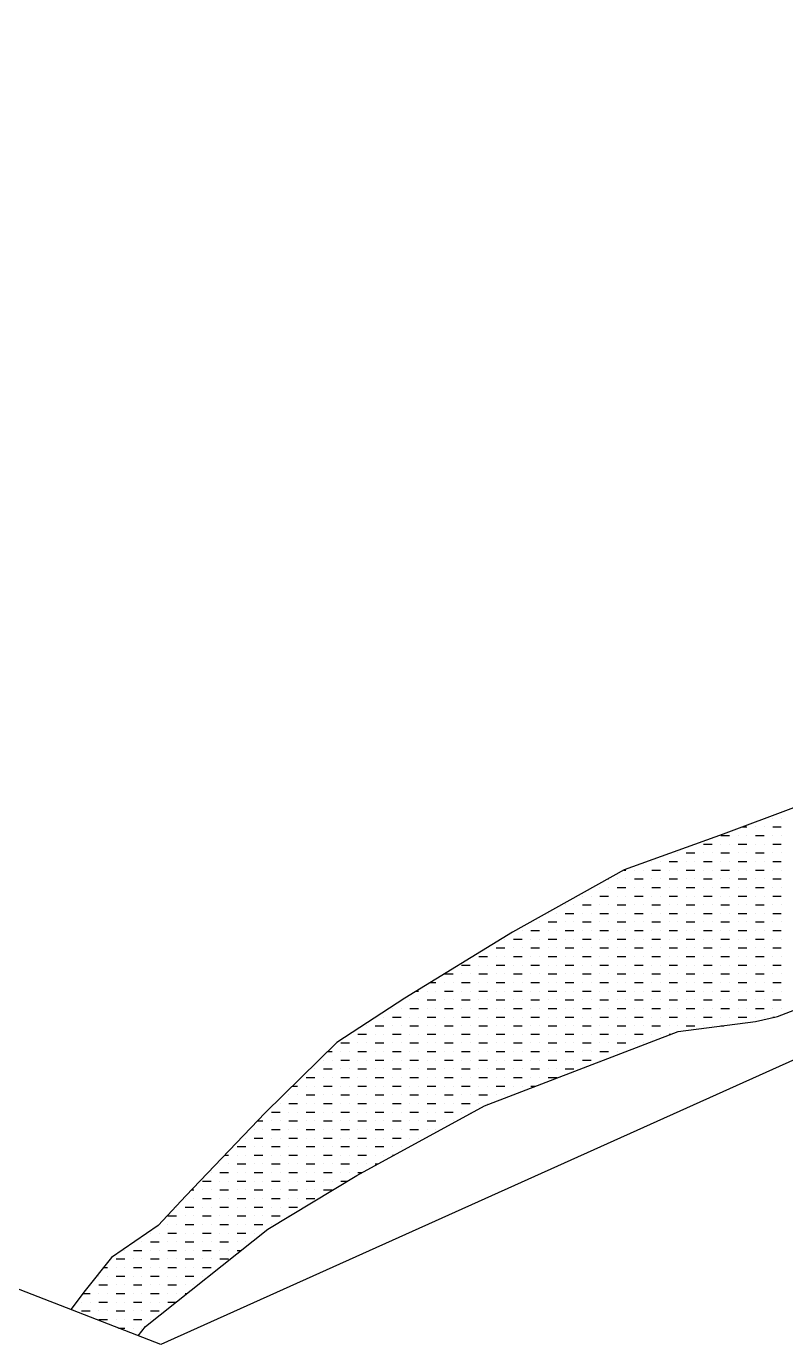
# Model space of a CAD drawing. Header units: metres. Extents: x 266558 to 272991, y 2129469 to 2134388.
# Drawn here: x 271198 to 271747, y 2129469 to 2130423 of the extents above; entities that cross this region are included whole.
import ezdxf

# ---------------------------------------------------------------- set-up
doc = ezdxf.new("R2010")
doc.units = ezdxf.units.M
doc.layers.add('MUDFLATS', color=40, linetype='Continuous')

msp = doc.modelspace()

# ---------------------------------------------------------------- linework, layer by layer
at = {"color": 3}
msp.add_lwpolyline([(272851.12, 2132198.65), (272846.51, 2132158.55), (272990.96, 2131925.61), (272728.42, 2131434), (272608.67, 2130959.26), (272815.24, 2130690.92), (272859.01, 2130515.52), (272834.9, 2130238.35), (272638.96, 2130073.7), (271294.92, 2129469.31), (270874.53, 2129632.73)], dxfattribs=at)
at = {"layer": 'MUDFLATS'}
for p, q in [((271752.62, 2129857.51), (271701.72, 2129838.61)), ((271701.72, 2129838.61), (271630.09, 2129812.65)), ((271630.09, 2129812.65), (271549.32, 2129767.66)), ((271549.32, 2129767.66), (271471.27, 2129719.94)), ((271740.94, 2129706.67), (271780.99, 2129722.01)), ((271471.27, 2129719.94), (271422.14, 2129687.75)), ((271669.11, 2129695.77), (271724.96, 2129702.92)), ((271724.96, 2129702.92), (271740.94, 2129706.67)), ((271528.96, 2129642.07), (271669.11, 2129695.77)), ((271422.14, 2129687.75), (271370.29, 2129636.94)), ((271370.29, 2129636.94), (271312.9, 2129576.88)), ((271436.64, 2129591.64), (271528.96, 2129642.07)), ((271372.36, 2129552.76), (271436.64, 2129591.64)), ((271312.9, 2129576.88), (271292.88, 2129555.38)), ((271292.88, 2129555.38), (271259.13, 2129532.3)), ((271283.72, 2129482.37), (271372.36, 2129552.76)), ((271259.13, 2129532.3), (271240.1, 2129508.51)), ((271240.1, 2129508.51), (271229.76, 2129494.64)), ((271278.45, 2129475.71), (271283.72, 2129482.37))]:
    msp.add_line(p, q, dxfattribs=at)
at = {"layer": 'MUDFLATS', "linetype": 'Continuous'}
for p, q in [((271737.5, 2129850), (271737.5, 2129850)), ((271743.75, 2129850), (271743.75, 2129850)), ((271700, 2129837.5), (271706.25, 2129837.5)), ((271712.5, 2129837.5), (271712.5, 2129837.5)), ((271715.57, 2129843.75), (271718.75, 2129843.75)), ((271718.75, 2129837.5), (271718.75, 2129837.5)), ((271725, 2129843.75), (271725, 2129843.75)), ((271725, 2129837.5), (271731.25, 2129837.5)), ((271731.25, 2129843.75), (271731.25, 2129843.75)), ((271737.5, 2129843.75), (271743.75, 2129843.75)), ((271737.5, 2129837.5), (271737.5, 2129837.5)), ((271743.75, 2129837.5), (271743.75, 2129837.5)), ((271668.75, 2129825), (271668.75, 2129825)), ((271675, 2129825), (271681.25, 2129825)), ((271687.5, 2129831.25), (271693.75, 2129831.25)), ((271687.5, 2129825), (271687.5, 2129825)), ((271693.75, 2129825), (271693.75, 2129825)), ((271700, 2129831.25), (271700, 2129831.25)), ((271700, 2129825), (271706.25, 2129825)), ((271706.25, 2129831.25), (271706.25, 2129831.25)), ((271712.5, 2129831.25), (271718.75, 2129831.25)), ((271712.5, 2129825), (271712.5, 2129825)), ((271718.75, 2129825), (271718.75, 2129825)), ((271725, 2129831.25), (271725, 2129831.25)), ((271725, 2129825), (271731.25, 2129825)), ((271731.25, 2129831.25), (271731.25, 2129831.25)), ((271737.5, 2129831.25), (271743.75, 2129831.25)), ((271737.5, 2129825), (271737.5, 2129825)), ((271743.75, 2129825), (271743.75, 2129825)), ((271650, 2129818.75), (271650, 2129818.75)), ((271656.25, 2129818.75), (271656.25, 2129818.75)), ((271662.5, 2129818.75), (271668.75, 2129818.75)), ((271675, 2129818.75), (271675, 2129818.75)), ((271681.25, 2129818.75), (271681.25, 2129818.75)), ((271687.5, 2129818.75), (271693.75, 2129818.75)), ((271700, 2129818.75), (271700, 2129818.75)), ((271706.25, 2129818.75), (271706.25, 2129818.75)), ((271712.5, 2129818.75), (271718.75, 2129818.75)), ((271725, 2129818.75), (271725, 2129818.75)), ((271731.25, 2129818.75), (271731.25, 2129818.75)), ((271737.5, 2129818.75), (271743.75, 2129818.75)), ((271618.6, 2129806.25), (271618.75, 2129806.25)), ((271625, 2129806.25), (271625, 2129806.25)), ((271629.82, 2129812.5), (271631.25, 2129812.5)), ((271631.25, 2129806.25), (271631.25, 2129806.25)), ((271637.5, 2129812.5), (271637.5, 2129812.5)), ((271637.5, 2129806.25), (271643.75, 2129806.25)), ((271643.75, 2129812.5), (271643.75, 2129812.5)), ((271650, 2129812.5), (271656.25, 2129812.5)), ((271650, 2129806.25), (271650, 2129806.25)), ((271656.25, 2129806.25), (271656.25, 2129806.25)), ((271662.5, 2129812.5), (271662.5, 2129812.5)), ((271662.5, 2129806.25), (271668.75, 2129806.25)), ((271668.75, 2129812.5), (271668.75, 2129812.5)), ((271675, 2129812.5), (271681.25, 2129812.5)), ((271675, 2129806.25), (271675, 2129806.25)), ((271681.25, 2129806.25), (271681.25, 2129806.25)), ((271687.5, 2129812.5), (271687.5, 2129812.5)), ((271687.5, 2129806.25), (271693.75, 2129806.25)), ((271693.75, 2129812.5), (271693.75, 2129812.5)), ((271700, 2129812.5), (271706.25, 2129812.5)), ((271700, 2129806.25), (271700, 2129806.25)), ((271706.25, 2129806.25), (271706.25, 2129806.25)), ((271712.5, 2129812.5), (271712.5, 2129812.5)), ((271712.5, 2129806.25), (271718.75, 2129806.25)), ((271718.75, 2129812.5), (271718.75, 2129812.5)), ((271725, 2129812.5), (271731.25, 2129812.5)), ((271725, 2129806.25), (271725, 2129806.25)), ((271731.25, 2129806.25), (271731.25, 2129806.25)), ((271737.5, 2129812.5), (271737.5, 2129812.5)), ((271737.5, 2129806.25), (271743.75, 2129806.25)), ((271743.75, 2129812.5), (271743.75, 2129812.5)), ((271612.5, 2129800), (271612.5, 2129800)), ((271618.75, 2129800), (271618.75, 2129800)), ((271625, 2129800), (271631.25, 2129800)), ((271637.5, 2129800), (271637.5, 2129800)), ((271643.75, 2129800), (271643.75, 2129800)), ((271650, 2129800), (271656.25, 2129800)), ((271662.5, 2129800), (271662.5, 2129800)), ((271668.75, 2129800), (271668.75, 2129800)), ((271675, 2129800), (271681.25, 2129800)), ((271687.5, 2129800), (271687.5, 2129800)), ((271693.75, 2129800), (271693.75, 2129800)), ((271700, 2129800), (271706.25, 2129800)), ((271712.5, 2129800), (271712.5, 2129800)), ((271718.75, 2129800), (271718.75, 2129800)), ((271725, 2129800), (271731.25, 2129800)), ((271737.5, 2129800), (271737.5, 2129800)), ((271743.75, 2129800), (271743.75, 2129800)), ((271587.5, 2129787.5), (271587.5, 2129787.5)), ((271593.75, 2129787.5), (271593.75, 2129787.5)), ((271600, 2129793.75), (271600, 2129793.75)), ((271600, 2129787.5), (271606.25, 2129787.5)), ((271606.25, 2129793.75), (271606.25, 2129793.75)), ((271612.5, 2129793.75), (271618.75, 2129793.75)), ((271612.5, 2129787.5), (271612.5, 2129787.5)), ((271618.75, 2129787.5), (271618.75, 2129787.5)), ((271625, 2129793.75), (271625, 2129793.75)), ((271625, 2129787.5), (271631.25, 2129787.5)), ((271631.25, 2129793.75), (271631.25, 2129793.75)), ((271637.5, 2129793.75), (271643.75, 2129793.75)), ((271637.5, 2129787.5), (271637.5, 2129787.5)), ((271643.75, 2129787.5), (271643.75, 2129787.5)), ((271650, 2129793.75), (271650, 2129793.75)), ((271650, 2129787.5), (271656.25, 2129787.5)), ((271656.25, 2129793.75), (271656.25, 2129793.75)), ((271662.5, 2129793.75), (271668.75, 2129793.75)), ((271662.5, 2129787.5), (271662.5, 2129787.5)), ((271668.75, 2129787.5), (271668.75, 2129787.5)), ((271675, 2129793.75), (271675, 2129793.75)), ((271675, 2129787.5), (271681.25, 2129787.5)), ((271681.25, 2129793.75), (271681.25, 2129793.75)), ((271687.5, 2129793.75), (271693.75, 2129793.75)), ((271687.5, 2129787.5), (271687.5, 2129787.5)), ((271693.75, 2129787.5), (271693.75, 2129787.5)), ((271700, 2129793.75), (271700, 2129793.75)), ((271700, 2129787.5), (271706.25, 2129787.5)), ((271706.25, 2129793.75), (271706.25, 2129793.75)), ((271712.5, 2129793.75), (271718.75, 2129793.75)), ((271712.5, 2129787.5), (271712.5, 2129787.5)), ((271718.75, 2129787.5), (271718.75, 2129787.5)), ((271725, 2129793.75), (271725, 2129793.75)), ((271725, 2129787.5), (271731.25, 2129787.5)), ((271731.25, 2129793.75), (271731.25, 2129793.75)), ((271737.5, 2129793.75), (271743.75, 2129793.75)), ((271737.5, 2129787.5), (271737.5, 2129787.5)), ((271743.75, 2129787.5), (271743.75, 2129787.5)), ((271575, 2129781.25), (271575, 2129781.25)), ((271581.25, 2129781.25), (271581.25, 2129781.25)), ((271587.5, 2129781.25), (271593.75, 2129781.25)), ((271600, 2129781.25), (271600, 2129781.25)), ((271606.25, 2129781.25), (271606.25, 2129781.25)), ((271612.5, 2129781.25), (271618.75, 2129781.25)), ((271625, 2129781.25), (271625, 2129781.25)), ((271631.25, 2129781.25), (271631.25, 2129781.25)), ((271637.5, 2129781.25), (271643.75, 2129781.25)), ((271650, 2129781.25), (271650, 2129781.25)), ((271656.25, 2129781.25), (271656.25, 2129781.25)), ((271662.5, 2129781.25), (271668.75, 2129781.25)), ((271675, 2129781.25), (271675, 2129781.25)), ((271681.25, 2129781.25), (271681.25, 2129781.25)), ((271687.5, 2129781.25), (271693.75, 2129781.25)), ((271700, 2129781.25), (271700, 2129781.25)), ((271706.25, 2129781.25), (271706.25, 2129781.25)), ((271712.5, 2129781.25), (271718.75, 2129781.25)), ((271725, 2129781.25), (271725, 2129781.25)), ((271731.25, 2129781.25), (271731.25, 2129781.25)), ((271737.5, 2129781.25), (271743.75, 2129781.25)), ((271556.25, 2129768.75), (271556.25, 2129768.75)), ((271562.5, 2129775), (271562.5, 2129775)), ((271562.5, 2129768.75), (271568.75, 2129768.75)), ((271568.75, 2129775), (271568.75, 2129775)), ((271575, 2129775), (271581.25, 2129775)), ((271575, 2129768.75), (271575, 2129768.75)), ((271581.25, 2129768.75), (271581.25, 2129768.75)), ((271587.5, 2129775), (271587.5, 2129775)), ((271587.5, 2129768.75), (271593.75, 2129768.75)), ((271593.75, 2129775), (271593.75, 2129775)), ((271600, 2129775), (271606.25, 2129775)), ((271600, 2129768.75), (271600, 2129768.75)), ((271606.25, 2129768.75), (271606.25, 2129768.75)), ((271612.5, 2129775), (271612.5, 2129775)), ((271612.5, 2129768.75), (271618.75, 2129768.75)), ((271618.75, 2129775), (271618.75, 2129775)), ((271625, 2129775), (271631.25, 2129775)), ((271625, 2129768.75), (271625, 2129768.75)), ((271631.25, 2129768.75), (271631.25, 2129768.75)), ((271637.5, 2129775), (271637.5, 2129775)), ((271637.5, 2129768.75), (271643.75, 2129768.75)), ((271643.75, 2129775), (271643.75, 2129775)), ((271650, 2129775), (271656.25, 2129775)), ((271650, 2129768.75), (271650, 2129768.75)), ((271656.25, 2129768.75), (271656.25, 2129768.75)), ((271662.5, 2129775), (271662.5, 2129775)), ((271662.5, 2129768.75), (271668.75, 2129768.75)), ((271668.75, 2129775), (271668.75, 2129775)), ((271675, 2129775), (271681.25, 2129775)), ((271675, 2129768.75), (271675, 2129768.75)), ((271681.25, 2129768.75), (271681.25, 2129768.75)), ((271687.5, 2129775), (271687.5, 2129775)), ((271687.5, 2129768.75), (271693.75, 2129768.75)), ((271693.75, 2129775), (271693.75, 2129775)), ((271700, 2129775), (271706.25, 2129775)), ((271700, 2129768.75), (271700, 2129768.75)), ((271706.25, 2129768.75), (271706.25, 2129768.75)), ((271712.5, 2129775), (271712.5, 2129775)), ((271712.5, 2129768.75), (271718.75, 2129768.75)), ((271718.75, 2129775), (271718.75, 2129775)), ((271725, 2129775), (271731.25, 2129775)), ((271725, 2129768.75), (271725, 2129768.75)), ((271731.25, 2129768.75), (271731.25, 2129768.75)), ((271737.5, 2129775), (271737.5, 2129775)), ((271737.5, 2129768.75), (271743.75, 2129768.75)), ((271743.75, 2129775), (271743.75, 2129775)), ((271543.75, 2129762.5), (271543.75, 2129762.5)), ((271550, 2129762.5), (271556.25, 2129762.5)), ((271562.5, 2129762.5), (271562.5, 2129762.5)), ((271568.75, 2129762.5), (271568.75, 2129762.5)), ((271575, 2129762.5), (271581.25, 2129762.5)), ((271587.5, 2129762.5), (271587.5, 2129762.5)), ((271593.75, 2129762.5), (271593.75, 2129762.5)), ((271600, 2129762.5), (271606.25, 2129762.5)), ((271612.5, 2129762.5), (271612.5, 2129762.5)), ((271618.75, 2129762.5), (271618.75, 2129762.5)), ((271625, 2129762.5), (271631.25, 2129762.5)), ((271637.5, 2129762.5), (271637.5, 2129762.5)), ((271643.75, 2129762.5), (271643.75, 2129762.5)), ((271650, 2129762.5), (271656.25, 2129762.5)), ((271662.5, 2129762.5), (271662.5, 2129762.5)), ((271668.75, 2129762.5), (271668.75, 2129762.5)), ((271675, 2129762.5), (271681.25, 2129762.5)), ((271687.5, 2129762.5), (271687.5, 2129762.5)), ((271693.75, 2129762.5), (271693.75, 2129762.5)), ((271700, 2129762.5), (271706.25, 2129762.5)), ((271712.5, 2129762.5), (271712.5, 2129762.5)), ((271718.75, 2129762.5), (271718.75, 2129762.5)), ((271725, 2129762.5), (271731.25, 2129762.5)), ((271737.5, 2129762.5), (271737.5, 2129762.5)), ((271743.75, 2129762.5), (271743.75, 2129762.5)), ((271525, 2129750), (271531.25, 2129750)), ((271531.25, 2129756.25), (271531.25, 2129756.25)), ((271537.5, 2129756.25), (271543.75, 2129756.25)), ((271537.5, 2129750), (271537.5, 2129750)), ((271543.75, 2129750), (271543.75, 2129750)), ((271550, 2129756.25), (271550, 2129756.25)), ((271550, 2129750), (271556.25, 2129750)), ((271556.25, 2129756.25), (271556.25, 2129756.25)), ((271562.5, 2129756.25), (271568.75, 2129756.25)), ((271562.5, 2129750), (271562.5, 2129750)), ((271568.75, 2129750), (271568.75, 2129750)), ((271575, 2129756.25), (271575, 2129756.25)), ((271575, 2129750), (271581.25, 2129750)), ((271581.25, 2129756.25), (271581.25, 2129756.25)), ((271587.5, 2129756.25), (271593.75, 2129756.25)), ((271587.5, 2129750), (271587.5, 2129750)), ((271593.75, 2129750), (271593.75, 2129750)), ((271600, 2129756.25), (271600, 2129756.25)), ((271600, 2129750), (271606.25, 2129750)), ((271606.25, 2129756.25), (271606.25, 2129756.25)), ((271612.5, 2129756.25), (271618.75, 2129756.25)), ((271612.5, 2129750), (271612.5, 2129750)), ((271618.75, 2129750), (271618.75, 2129750)), ((271625, 2129756.25), (271625, 2129756.25)), ((271625, 2129750), (271631.25, 2129750)), ((271631.25, 2129756.25), (271631.25, 2129756.25)), ((271637.5, 2129756.25), (271643.75, 2129756.25)), ((271637.5, 2129750), (271637.5, 2129750)), ((271643.75, 2129750), (271643.75, 2129750)), ((271650, 2129756.25), (271650, 2129756.25)), ((271650, 2129750), (271656.25, 2129750)), ((271656.25, 2129756.25), (271656.25, 2129756.25)), ((271662.5, 2129756.25), (271668.75, 2129756.25)), ((271662.5, 2129750), (271662.5, 2129750)), ((271668.75, 2129750), (271668.75, 2129750)), ((271675, 2129756.25), (271675, 2129756.25)), ((271675, 2129750), (271681.25, 2129750)), ((271681.25, 2129756.25), (271681.25, 2129756.25)), ((271687.5, 2129756.25), (271693.75, 2129756.25)), ((271687.5, 2129750), (271687.5, 2129750)), ((271693.75, 2129750), (271693.75, 2129750)), ((271700, 2129756.25), (271700, 2129756.25)), ((271700, 2129750), (271706.25, 2129750)), ((271706.25, 2129756.25), (271706.25, 2129756.25)), ((271712.5, 2129756.25), (271718.75, 2129756.25)), ((271712.5, 2129750), (271712.5, 2129750)), ((271718.75, 2129750), (271718.75, 2129750)), ((271725, 2129756.25), (271725, 2129756.25)), ((271725, 2129750), (271731.25, 2129750)), ((271731.25, 2129756.25), (271731.25, 2129756.25)), ((271737.5, 2129756.25), (271743.75, 2129756.25)), ((271737.5, 2129750), (271737.5, 2129750)), ((271743.75, 2129750), (271743.75, 2129750)), ((271512.5, 2129743.75), (271518.75, 2129743.75)), ((271525, 2129743.75), (271525, 2129743.75)), ((271531.25, 2129743.75), (271531.25, 2129743.75)), ((271537.5, 2129743.75), (271543.75, 2129743.75)), ((271550, 2129743.75), (271550, 2129743.75)), ((271556.25, 2129743.75), (271556.25, 2129743.75)), ((271562.5, 2129743.75), (271568.75, 2129743.75)), ((271575, 2129743.75), (271575, 2129743.75)), ((271581.25, 2129743.75), (271581.25, 2129743.75)), ((271587.5, 2129743.75), (271593.75, 2129743.75)), ((271600, 2129743.75), (271600, 2129743.75)), ((271606.25, 2129743.75), (271606.25, 2129743.75)), ((271612.5, 2129743.75), (271618.75, 2129743.75)), ((271625, 2129743.75), (271625, 2129743.75)), ((271631.25, 2129743.75), (271631.25, 2129743.75)), ((271637.5, 2129743.75), (271643.75, 2129743.75)), ((271650, 2129743.75), (271650, 2129743.75)), ((271656.25, 2129743.75), (271656.25, 2129743.75)), ((271662.5, 2129743.75), (271668.75, 2129743.75)), ((271675, 2129743.75), (271675, 2129743.75)), ((271681.25, 2129743.75), (271681.25, 2129743.75)), ((271687.5, 2129743.75), (271693.75, 2129743.75)), ((271700, 2129743.75), (271700, 2129743.75)), ((271706.25, 2129743.75), (271706.25, 2129743.75)), ((271712.5, 2129743.75), (271718.75, 2129743.75)), ((271725, 2129743.75), (271725, 2129743.75)), ((271731.25, 2129743.75), (271731.25, 2129743.75)), ((271737.5, 2129743.75), (271743.75, 2129743.75)), ((271489.77, 2129731.25), (271493.75, 2129731.25)), ((271500, 2129737.5), (271506.25, 2129737.5)), ((271500, 2129731.25), (271500, 2129731.25)), ((271506.25, 2129731.25), (271506.25, 2129731.25)), ((271512.5, 2129737.5), (271512.5, 2129737.5)), ((271512.5, 2129731.25), (271518.75, 2129731.25)), ((271518.75, 2129737.5), (271518.75, 2129737.5)), ((271525, 2129737.5), (271531.25, 2129737.5)), ((271525, 2129731.25), (271525, 2129731.25)), ((271531.25, 2129731.25), (271531.25, 2129731.25)), ((271537.5, 2129737.5), (271537.5, 2129737.5)), ((271537.5, 2129731.25), (271543.75, 2129731.25)), ((271543.75, 2129737.5), (271543.75, 2129737.5)), ((271550, 2129737.5), (271556.25, 2129737.5)), ((271550, 2129731.25), (271550, 2129731.25)), ((271556.25, 2129731.25), (271556.25, 2129731.25)), ((271562.5, 2129737.5), (271562.5, 2129737.5)), ((271562.5, 2129731.25), (271568.75, 2129731.25)), ((271568.75, 2129737.5), (271568.75, 2129737.5)), ((271575, 2129737.5), (271581.25, 2129737.5)), ((271575, 2129731.25), (271575, 2129731.25)), ((271581.25, 2129731.25), (271581.25, 2129731.25)), ((271587.5, 2129737.5), (271587.5, 2129737.5)), ((271587.5, 2129731.25), (271593.75, 2129731.25)), ((271593.75, 2129737.5), (271593.75, 2129737.5)), ((271600, 2129737.5), (271606.25, 2129737.5)), ((271600, 2129731.25), (271600, 2129731.25)), ((271606.25, 2129731.25), (271606.25, 2129731.25)), ((271612.5, 2129737.5), (271612.5, 2129737.5)), ((271612.5, 2129731.25), (271618.75, 2129731.25)), ((271618.75, 2129737.5), (271618.75, 2129737.5)), ((271625, 2129737.5), (271631.25, 2129737.5)), ((271625, 2129731.25), (271625, 2129731.25)), ((271631.25, 2129731.25), (271631.25, 2129731.25)), ((271637.5, 2129737.5), (271637.5, 2129737.5)), ((271637.5, 2129731.25), (271643.75, 2129731.25)), ((271643.75, 2129737.5), (271643.75, 2129737.5)), ((271650, 2129737.5), (271656.25, 2129737.5)), ((271650, 2129731.25), (271650, 2129731.25)), ((271656.25, 2129731.25), (271656.25, 2129731.25)), ((271662.5, 2129737.5), (271662.5, 2129737.5)), ((271662.5, 2129731.25), (271668.75, 2129731.25)), ((271668.75, 2129737.5), (271668.75, 2129737.5)), ((271675, 2129737.5), (271681.25, 2129737.5)), ((271675, 2129731.25), (271675, 2129731.25)), ((271681.25, 2129731.25), (271681.25, 2129731.25)), ((271687.5, 2129737.5), (271687.5, 2129737.5)), ((271687.5, 2129731.25), (271693.75, 2129731.25)), ((271693.75, 2129737.5), (271693.75, 2129737.5)), ((271700, 2129737.5), (271706.25, 2129737.5)), ((271700, 2129731.25), (271700, 2129731.25)), ((271706.25, 2129731.25), (271706.25, 2129731.25)), ((271712.5, 2129737.5), (271712.5, 2129737.5)), ((271712.5, 2129731.25), (271718.75, 2129731.25)), ((271718.75, 2129737.5), (271718.75, 2129737.5)), ((271725, 2129737.5), (271731.25, 2129737.5)), ((271725, 2129731.25), (271725, 2129731.25)), ((271731.25, 2129731.25), (271731.25, 2129731.25)), ((271737.5, 2129737.5), (271737.5, 2129737.5)), ((271737.5, 2129731.25), (271743.75, 2129731.25)), ((271743.75, 2129737.5), (271743.75, 2129737.5)), ((271479.55, 2129725), (271481.25, 2129725)), ((271487.5, 2129725), (271487.5, 2129725)), ((271493.75, 2129725), (271493.75, 2129725)), ((271500, 2129725), (271506.25, 2129725)), ((271512.5, 2129725), (271512.5, 2129725)), ((271518.75, 2129725), (271518.75, 2129725)), ((271525, 2129725), (271531.25, 2129725)), ((271537.5, 2129725), (271537.5, 2129725)), ((271543.75, 2129725), (271543.75, 2129725)), ((271550, 2129725), (271556.25, 2129725)), ((271562.5, 2129725), (271562.5, 2129725)), ((271568.75, 2129725), (271568.75, 2129725)), ((271575, 2129725), (271581.25, 2129725)), ((271587.5, 2129725), (271587.5, 2129725)), ((271593.75, 2129725), (271593.75, 2129725)), ((271600, 2129725), (271606.25, 2129725)), ((271612.5, 2129725), (271612.5, 2129725)), ((271618.75, 2129725), (271618.75, 2129725)), ((271625, 2129725), (271631.25, 2129725)), ((271637.5, 2129725), (271637.5, 2129725)), ((271643.75, 2129725), (271643.75, 2129725)), ((271650, 2129725), (271656.25, 2129725)), ((271662.5, 2129725), (271662.5, 2129725)), ((271668.75, 2129725), (271668.75, 2129725)), ((271675, 2129725), (271681.25, 2129725)), ((271687.5, 2129725), (271687.5, 2129725)), ((271693.75, 2129725), (271693.75, 2129725)), ((271700, 2129725), (271706.25, 2129725)), ((271712.5, 2129725), (271712.5, 2129725)), ((271718.75, 2129725), (271718.75, 2129725)), ((271725, 2129725), (271731.25, 2129725)), ((271737.5, 2129725), (271737.5, 2129725)), ((271743.75, 2129725), (271743.75, 2129725)), ((271462.5, 2129712.5), (271462.5, 2129712.5)), ((271468.75, 2129712.5), (271468.75, 2129712.5)), ((271475, 2129718.75), (271475, 2129718.75)), ((271475, 2129712.5), (271481.25, 2129712.5)), ((271481.25, 2129718.75), (271481.25, 2129718.75)), ((271487.5, 2129718.75), (271493.75, 2129718.75)), ((271487.5, 2129712.5), (271487.5, 2129712.5)), ((271493.75, 2129712.5), (271493.75, 2129712.5)), ((271500, 2129718.75), (271500, 2129718.75)), ((271500, 2129712.5), (271506.25, 2129712.5)), ((271506.25, 2129718.75), (271506.25, 2129718.75)), ((271512.5, 2129718.75), (271518.75, 2129718.75)), ((271512.5, 2129712.5), (271512.5, 2129712.5)), ((271518.75, 2129712.5), (271518.75, 2129712.5)), ((271525, 2129718.75), (271525, 2129718.75)), ((271525, 2129712.5), (271531.25, 2129712.5)), ((271531.25, 2129718.75), (271531.25, 2129718.75)), ((271537.5, 2129718.75), (271543.75, 2129718.75)), ((271537.5, 2129712.5), (271537.5, 2129712.5)), ((271543.75, 2129712.5), (271543.75, 2129712.5)), ((271550, 2129718.75), (271550, 2129718.75)), ((271550, 2129712.5), (271556.25, 2129712.5)), ((271556.25, 2129718.75), (271556.25, 2129718.75)), ((271562.5, 2129718.75), (271568.75, 2129718.75)), ((271562.5, 2129712.5), (271562.5, 2129712.5)), ((271568.75, 2129712.5), (271568.75, 2129712.5)), ((271575, 2129718.75), (271575, 2129718.75)), ((271575, 2129712.5), (271581.25, 2129712.5)), ((271581.25, 2129718.75), (271581.25, 2129718.75)), ((271587.5, 2129718.75), (271593.75, 2129718.75)), ((271587.5, 2129712.5), (271587.5, 2129712.5)), ((271593.75, 2129712.5), (271593.75, 2129712.5)), ((271600, 2129718.75), (271600, 2129718.75)), ((271600, 2129712.5), (271606.25, 2129712.5)), ((271606.25, 2129718.75), (271606.25, 2129718.75)), ((271612.5, 2129718.75), (271618.75, 2129718.75)), ((271612.5, 2129712.5), (271612.5, 2129712.5)), ((271618.75, 2129712.5), (271618.75, 2129712.5)), ((271625, 2129718.75), (271625, 2129718.75)), ((271625, 2129712.5), (271631.25, 2129712.5)), ((271631.25, 2129718.75), (271631.25, 2129718.75)), ((271637.5, 2129718.75), (271643.75, 2129718.75)), ((271637.5, 2129712.5), (271637.5, 2129712.5)), ((271643.75, 2129712.5), (271643.75, 2129712.5)), ((271650, 2129718.75), (271650, 2129718.75)), ((271650, 2129712.5), (271656.25, 2129712.5)), ((271656.25, 2129718.75), (271656.25, 2129718.75)), ((271662.5, 2129718.75), (271668.75, 2129718.75)), ((271662.5, 2129712.5), (271662.5, 2129712.5)), ((271668.75, 2129712.5), (271668.75, 2129712.5)), ((271675, 2129718.75), (271675, 2129718.75)), ((271675, 2129712.5), (271681.25, 2129712.5)), ((271681.25, 2129718.75), (271681.25, 2129718.75)), ((271687.5, 2129718.75), (271693.75, 2129718.75)), ((271687.5, 2129712.5), (271687.5, 2129712.5)), ((271693.75, 2129712.5), (271693.75, 2129712.5)), ((271700, 2129718.75), (271700, 2129718.75)), ((271700, 2129712.5), (271706.25, 2129712.5)), ((271706.25, 2129718.75), (271706.25, 2129718.75)), ((271712.5, 2129718.75), (271718.75, 2129718.75)), ((271712.5, 2129712.5), (271712.5, 2129712.5)), ((271718.75, 2129712.5), (271718.75, 2129712.5)), ((271725, 2129718.75), (271725, 2129718.75)), ((271725, 2129712.5), (271731.25, 2129712.5)), ((271731.25, 2129718.75), (271731.25, 2129718.75)), ((271737.5, 2129718.75), (271743.75, 2129718.75)), ((271737.5, 2129712.5), (271737.5, 2129712.5)), ((271743.75, 2129712.5), (271743.75, 2129712.5)), ((271456.25, 2129706.25), (271456.25, 2129706.25)), ((271462.5, 2129706.25), (271468.75, 2129706.25)), ((271475, 2129706.25), (271475, 2129706.25)), ((271481.25, 2129706.25), (271481.25, 2129706.25)), ((271487.5, 2129706.25), (271493.75, 2129706.25)), ((271500, 2129706.25), (271500, 2129706.25)), ((271506.25, 2129706.25), (271506.25, 2129706.25)), ((271512.5, 2129706.25), (271518.75, 2129706.25)), ((271525, 2129706.25), (271525, 2129706.25)), ((271531.25, 2129706.25), (271531.25, 2129706.25)), ((271537.5, 2129706.25), (271543.75, 2129706.25)), ((271550, 2129706.25), (271550, 2129706.25)), ((271556.25, 2129706.25), (271556.25, 2129706.25)), ((271562.5, 2129706.25), (271568.75, 2129706.25)), ((271575, 2129706.25), (271575, 2129706.25)), ((271581.25, 2129706.25), (271581.25, 2129706.25)), ((271587.5, 2129706.25), (271593.75, 2129706.25)), ((271600, 2129706.25), (271600, 2129706.25)), ((271606.25, 2129706.25), (271606.25, 2129706.25)), ((271612.5, 2129706.25), (271618.75, 2129706.25)), ((271625, 2129706.25), (271625, 2129706.25)), ((271631.25, 2129706.25), (271631.25, 2129706.25)), ((271637.5, 2129706.25), (271643.75, 2129706.25)), ((271650, 2129706.25), (271650, 2129706.25)), ((271656.25, 2129706.25), (271656.25, 2129706.25)), ((271662.5, 2129706.25), (271668.75, 2129706.25)), ((271675, 2129706.25), (271675, 2129706.25)), ((271681.25, 2129706.25), (271681.25, 2129706.25)), ((271687.5, 2129706.25), (271693.75, 2129706.25)), ((271700, 2129706.25), (271700, 2129706.25)), ((271706.25, 2129706.25), (271706.25, 2129706.25)), ((271712.5, 2129706.25), (271718.75, 2129706.25)), ((271725, 2129706.25), (271725, 2129706.25)), ((271731.25, 2129706.25), (271731.25, 2129706.25)), ((271737.5, 2129706.25), (271739.15, 2129706.25)), ((271437.5, 2129693.75), (271443.75, 2129693.75)), ((271443.75, 2129700), (271443.75, 2129700)), ((271450, 2129700), (271456.25, 2129700)), ((271450, 2129693.75), (271450, 2129693.75)), ((271456.25, 2129693.75), (271456.25, 2129693.75)), ((271462.5, 2129700), (271462.5, 2129700)), ((271462.5, 2129693.75), (271468.75, 2129693.75)), ((271468.75, 2129700), (271468.75, 2129700)), ((271475, 2129700), (271481.25, 2129700)), ((271475, 2129693.75), (271475, 2129693.75)), ((271481.25, 2129693.75), (271481.25, 2129693.75)), ((271487.5, 2129700), (271487.5, 2129700)), ((271487.5, 2129693.75), (271493.75, 2129693.75)), ((271493.75, 2129700), (271493.75, 2129700)), ((271500, 2129700), (271506.25, 2129700)), ((271500, 2129693.75), (271500, 2129693.75)), ((271506.25, 2129693.75), (271506.25, 2129693.75)), ((271512.5, 2129700), (271512.5, 2129700)), ((271512.5, 2129693.75), (271518.75, 2129693.75)), ((271518.75, 2129700), (271518.75, 2129700)), ((271525, 2129700), (271531.25, 2129700)), ((271525, 2129693.75), (271525, 2129693.75)), ((271531.25, 2129693.75), (271531.25, 2129693.75)), ((271537.5, 2129700), (271537.5, 2129700)), ((271537.5, 2129693.75), (271543.75, 2129693.75)), ((271543.75, 2129700), (271543.75, 2129700)), ((271550, 2129700), (271556.25, 2129700)), ((271550, 2129693.75), (271550, 2129693.75)), ((271556.25, 2129693.75), (271556.25, 2129693.75)), ((271562.5, 2129700), (271562.5, 2129700)), ((271562.5, 2129693.75), (271568.75, 2129693.75)), ((271568.75, 2129700), (271568.75, 2129700)), ((271575, 2129700), (271581.25, 2129700)), ((271575, 2129693.75), (271575, 2129693.75)), ((271581.25, 2129693.75), (271581.25, 2129693.75)), ((271587.5, 2129700), (271587.5, 2129700)), ((271587.5, 2129693.75), (271593.75, 2129693.75)), ((271593.75, 2129700), (271593.75, 2129700)), ((271600, 2129700), (271606.25, 2129700)), ((271600, 2129693.75), (271600, 2129693.75)), ((271606.25, 2129693.75), (271606.25, 2129693.75)), ((271612.5, 2129700), (271612.5, 2129700)), ((271612.5, 2129693.75), (271618.75, 2129693.75)), ((271618.75, 2129700), (271618.75, 2129700)), ((271625, 2129700), (271631.25, 2129700)), ((271625, 2129693.75), (271625, 2129693.75)), ((271631.25, 2129693.75), (271631.25, 2129693.75)), ((271637.5, 2129700), (271637.5, 2129700)), ((271637.5, 2129693.75), (271643.75, 2129693.75)), ((271643.75, 2129700), (271643.75, 2129700)), ((271650, 2129700), (271656.25, 2129700)), ((271650, 2129693.75), (271650, 2129693.75)), ((271656.25, 2129693.75), (271656.25, 2129693.75)), ((271662.5, 2129700), (271662.5, 2129700)), ((271662.5, 2129693.75), (271663.83, 2129693.75)), ((271668.75, 2129700), (271668.75, 2129700)), ((271675, 2129700), (271681.25, 2129700)), ((271687.5, 2129700), (271687.5, 2129700)), ((271693.75, 2129700), (271693.75, 2129700)), ((271700, 2129700), (271702.14, 2129700)), ((271425, 2129687.5), (271431.25, 2129687.5)), ((271437.5, 2129687.5), (271437.5, 2129687.5)), ((271443.75, 2129687.5), (271443.75, 2129687.5)), ((271450, 2129687.5), (271456.25, 2129687.5)), ((271462.5, 2129687.5), (271462.5, 2129687.5)), ((271468.75, 2129687.5), (271468.75, 2129687.5)), ((271475, 2129687.5), (271481.25, 2129687.5)), ((271487.5, 2129687.5), (271487.5, 2129687.5)), ((271493.75, 2129687.5), (271493.75, 2129687.5)), ((271500, 2129687.5), (271506.25, 2129687.5)), ((271512.5, 2129687.5), (271512.5, 2129687.5)), ((271518.75, 2129687.5), (271518.75, 2129687.5)), ((271525, 2129687.5), (271531.25, 2129687.5)), ((271537.5, 2129687.5), (271537.5, 2129687.5)), ((271543.75, 2129687.5), (271543.75, 2129687.5)), ((271550, 2129687.5), (271556.25, 2129687.5)), ((271562.5, 2129687.5), (271562.5, 2129687.5)), ((271568.75, 2129687.5), (271568.75, 2129687.5)), ((271575, 2129687.5), (271581.25, 2129687.5)), ((271587.5, 2129687.5), (271587.5, 2129687.5)), ((271593.75, 2129687.5), (271593.75, 2129687.5)), ((271600, 2129687.5), (271606.25, 2129687.5)), ((271612.5, 2129687.5), (271612.5, 2129687.5)), ((271618.75, 2129687.5), (271618.75, 2129687.5)), ((271625, 2129687.5), (271631.25, 2129687.5)), ((271637.5, 2129687.5), (271637.5, 2129687.5)), ((271643.75, 2129687.5), (271643.75, 2129687.5)), ((271412.5, 2129675), (271412.5, 2129675)), ((271415.51, 2129681.25), (271418.75, 2129681.25)), ((271418.75, 2129675), (271418.75, 2129675)), ((271425, 2129681.25), (271425, 2129681.25)), ((271425, 2129675), (271431.25, 2129675)), ((271431.25, 2129681.25), (271431.25, 2129681.25)), ((271437.5, 2129681.25), (271443.75, 2129681.25)), ((271437.5, 2129675), (271437.5, 2129675)), ((271443.75, 2129675), (271443.75, 2129675)), ((271450, 2129681.25), (271450, 2129681.25)), ((271450, 2129675), (271456.25, 2129675)), ((271456.25, 2129681.25), (271456.25, 2129681.25)), ((271462.5, 2129681.25), (271468.75, 2129681.25)), ((271462.5, 2129675), (271462.5, 2129675)), ((271468.75, 2129675), (271468.75, 2129675)), ((271475, 2129681.25), (271475, 2129681.25)), ((271475, 2129675), (271481.25, 2129675)), ((271481.25, 2129681.25), (271481.25, 2129681.25)), ((271487.5, 2129681.25), (271493.75, 2129681.25)), ((271487.5, 2129675), (271487.5, 2129675)), ((271493.75, 2129675), (271493.75, 2129675)), ((271500, 2129681.25), (271500, 2129681.25)), ((271500, 2129675), (271506.25, 2129675)), ((271506.25, 2129681.25), (271506.25, 2129681.25)), ((271512.5, 2129681.25), (271518.75, 2129681.25)), ((271512.5, 2129675), (271512.5, 2129675)), ((271518.75, 2129675), (271518.75, 2129675)), ((271525, 2129681.25), (271525, 2129681.25)), ((271525, 2129675), (271531.25, 2129675)), ((271531.25, 2129681.25), (271531.25, 2129681.25)), ((271537.5, 2129681.25), (271543.75, 2129681.25)), ((271537.5, 2129675), (271537.5, 2129675)), ((271543.75, 2129675), (271543.75, 2129675)), ((271550, 2129681.25), (271550, 2129681.25)), ((271550, 2129675), (271556.25, 2129675)), ((271556.25, 2129681.25), (271556.25, 2129681.25)), ((271562.5, 2129681.25), (271568.75, 2129681.25)), ((271562.5, 2129675), (271562.5, 2129675)), ((271568.75, 2129675), (271568.75, 2129675)), ((271575, 2129681.25), (271575, 2129681.25)), ((271575, 2129675), (271581.25, 2129675)), ((271581.25, 2129681.25), (271581.25, 2129681.25)), ((271587.5, 2129681.25), (271593.75, 2129681.25)), ((271587.5, 2129675), (271587.5, 2129675)), ((271593.75, 2129675), (271593.75, 2129675)), ((271600, 2129681.25), (271600, 2129681.25)), ((271600, 2129675), (271606.25, 2129675)), ((271606.25, 2129681.25), (271606.25, 2129681.25)), ((271612.5, 2129681.25), (271618.75, 2129681.25)), ((271612.5, 2129675), (271612.5, 2129675)), ((271625, 2129681.25), (271625, 2129681.25)), ((271406.25, 2129668.75), (271406.25, 2129668.75)), ((271412.5, 2129668.75), (271418.75, 2129668.75)), ((271425, 2129668.75), (271425, 2129668.75)), ((271431.25, 2129668.75), (271431.25, 2129668.75)), ((271437.5, 2129668.75), (271443.75, 2129668.75)), ((271450, 2129668.75), (271450, 2129668.75)), ((271456.25, 2129668.75), (271456.25, 2129668.75)), ((271462.5, 2129668.75), (271468.75, 2129668.75)), ((271475, 2129668.75), (271475, 2129668.75)), ((271481.25, 2129668.75), (271481.25, 2129668.75)), ((271487.5, 2129668.75), (271493.75, 2129668.75)), ((271500, 2129668.75), (271500, 2129668.75)), ((271506.25, 2129668.75), (271506.25, 2129668.75)), ((271512.5, 2129668.75), (271518.75, 2129668.75)), ((271525, 2129668.75), (271525, 2129668.75)), ((271531.25, 2129668.75), (271531.25, 2129668.75)), ((271537.5, 2129668.75), (271543.75, 2129668.75)), ((271550, 2129668.75), (271550, 2129668.75)), ((271556.25, 2129668.75), (271556.25, 2129668.75)), ((271562.5, 2129668.75), (271568.75, 2129668.75)), ((271575, 2129668.75), (271575, 2129668.75)), ((271581.25, 2129668.75), (271581.25, 2129668.75)), ((271587.5, 2129668.75), (271593.75, 2129668.75)), ((271390, 2129656.25), (271393.75, 2129656.25)), ((271400, 2129662.5), (271406.25, 2129662.5)), ((271400, 2129656.25), (271400, 2129656.25)), ((271406.25, 2129656.25), (271406.25, 2129656.25)), ((271412.5, 2129662.5), (271412.5, 2129662.5)), ((271412.5, 2129656.25), (271418.75, 2129656.25)), ((271418.75, 2129662.5), (271418.75, 2129662.5)), ((271425, 2129662.5), (271431.25, 2129662.5)), ((271425, 2129656.25), (271425, 2129656.25)), ((271431.25, 2129656.25), (271431.25, 2129656.25)), ((271437.5, 2129662.5), (271437.5, 2129662.5)), ((271437.5, 2129656.25), (271443.75, 2129656.25)), ((271443.75, 2129662.5), (271443.75, 2129662.5)), ((271450, 2129662.5), (271456.25, 2129662.5)), ((271450, 2129656.25), (271450, 2129656.25)), ((271456.25, 2129656.25), (271456.25, 2129656.25)), ((271462.5, 2129662.5), (271462.5, 2129662.5)), ((271462.5, 2129656.25), (271468.75, 2129656.25)), ((271468.75, 2129662.5), (271468.75, 2129662.5)), ((271475, 2129662.5), (271481.25, 2129662.5)), ((271475, 2129656.25), (271475, 2129656.25)), ((271481.25, 2129656.25), (271481.25, 2129656.25)), ((271487.5, 2129662.5), (271487.5, 2129662.5)), ((271487.5, 2129656.25), (271493.75, 2129656.25)), ((271493.75, 2129662.5), (271493.75, 2129662.5)), ((271500, 2129662.5), (271506.25, 2129662.5)), ((271500, 2129656.25), (271500, 2129656.25)), ((271506.25, 2129656.25), (271506.25, 2129656.25)), ((271512.5, 2129662.5), (271512.5, 2129662.5)), ((271512.5, 2129656.25), (271518.75, 2129656.25)), ((271518.75, 2129662.5), (271518.75, 2129662.5)), ((271525, 2129662.5), (271531.25, 2129662.5)), ((271525, 2129656.25), (271525, 2129656.25)), ((271531.25, 2129656.25), (271531.25, 2129656.25)), ((271537.5, 2129662.5), (271537.5, 2129662.5)), ((271537.5, 2129656.25), (271543.75, 2129656.25)), ((271543.75, 2129662.5), (271543.75, 2129662.5)), ((271550, 2129662.5), (271556.25, 2129662.5)), ((271550, 2129656.25), (271550, 2129656.25)), ((271556.25, 2129656.25), (271556.25, 2129656.25)), ((271562.5, 2129662.5), (271562.5, 2129662.5)), ((271562.5, 2129656.25), (271565.97, 2129656.25)), ((271568.75, 2129662.5), (271568.75, 2129662.5)), ((271575, 2129662.5), (271581.25, 2129662.5)), ((271387.5, 2129650), (271387.5, 2129650)), ((271393.75, 2129650), (271393.75, 2129650)), ((271400, 2129650), (271406.25, 2129650)), ((271412.5, 2129650), (271412.5, 2129650)), ((271418.75, 2129650), (271418.75, 2129650)), ((271425, 2129650), (271431.25, 2129650)), ((271437.5, 2129650), (271437.5, 2129650)), ((271443.75, 2129650), (271443.75, 2129650)), ((271450, 2129650), (271456.25, 2129650)), ((271462.5, 2129650), (271462.5, 2129650)), ((271468.75, 2129650), (271468.75, 2129650)), ((271475, 2129650), (271481.25, 2129650)), ((271487.5, 2129650), (271487.5, 2129650)), ((271493.75, 2129650), (271493.75, 2129650)), ((271500, 2129650), (271506.25, 2129650)), ((271512.5, 2129650), (271512.5, 2129650)), ((271518.75, 2129650), (271518.75, 2129650)), ((271525, 2129650), (271531.25, 2129650)), ((271537.5, 2129650), (271537.5, 2129650)), ((271543.75, 2129650), (271543.75, 2129650)), ((271375, 2129637.5), (271381.25, 2129637.5)), ((271381.25, 2129643.75), (271381.25, 2129643.75)), ((271387.5, 2129643.75), (271393.75, 2129643.75)), ((271387.5, 2129637.5), (271387.5, 2129637.5)), ((271393.75, 2129637.5), (271393.75, 2129637.5)), ((271400, 2129643.75), (271400, 2129643.75)), ((271400, 2129637.5), (271406.25, 2129637.5)), ((271406.25, 2129643.75), (271406.25, 2129643.75)), ((271412.5, 2129643.75), (271418.75, 2129643.75)), ((271412.5, 2129637.5), (271412.5, 2129637.5)), ((271418.75, 2129637.5), (271418.75, 2129637.5)), ((271425, 2129643.75), (271425, 2129643.75)), ((271425, 2129637.5), (271431.25, 2129637.5)), ((271431.25, 2129643.75), (271431.25, 2129643.75)), ((271437.5, 2129643.75), (271443.75, 2129643.75)), ((271437.5, 2129637.5), (271437.5, 2129637.5)), ((271443.75, 2129637.5), (271443.75, 2129637.5)), ((271450, 2129643.75), (271450, 2129643.75)), ((271450, 2129637.5), (271456.25, 2129637.5)), ((271456.25, 2129643.75), (271456.25, 2129643.75)), ((271462.5, 2129643.75), (271468.75, 2129643.75)), ((271462.5, 2129637.5), (271462.5, 2129637.5)), ((271468.75, 2129637.5), (271468.75, 2129637.5)), ((271475, 2129643.75), (271475, 2129643.75)), ((271475, 2129637.5), (271481.25, 2129637.5)), ((271481.25, 2129643.75), (271481.25, 2129643.75)), ((271487.5, 2129643.75), (271493.75, 2129643.75)), ((271487.5, 2129637.5), (271487.5, 2129637.5)), ((271493.75, 2129637.5), (271493.75, 2129637.5)), ((271500, 2129643.75), (271500, 2129643.75)), ((271500, 2129637.5), (271506.25, 2129637.5)), ((271506.25, 2129643.75), (271506.25, 2129643.75)), ((271512.5, 2129643.75), (271518.75, 2129643.75)), ((271512.5, 2129637.5), (271512.5, 2129637.5)), ((271518.75, 2129637.5), (271518.75, 2129637.5)), ((271525, 2129643.75), (271525, 2129643.75)), ((271531.25, 2129643.75), (271531.25, 2129643.75)), ((271362.5, 2129625), (271362.5, 2129625)), ((271364.85, 2129631.25), (271368.75, 2129631.25)), ((271368.75, 2129625), (271368.75, 2129625)), ((271375, 2129631.25), (271375, 2129631.25)), ((271375, 2129625), (271381.25, 2129625)), ((271381.25, 2129631.25), (271381.25, 2129631.25)), ((271387.5, 2129631.25), (271393.75, 2129631.25)), ((271387.5, 2129625), (271387.5, 2129625)), ((271393.75, 2129625), (271393.75, 2129625)), ((271400, 2129631.25), (271400, 2129631.25)), ((271400, 2129625), (271406.25, 2129625)), ((271406.25, 2129631.25), (271406.25, 2129631.25)), ((271412.5, 2129631.25), (271418.75, 2129631.25)), ((271412.5, 2129625), (271412.5, 2129625)), ((271418.75, 2129625), (271418.75, 2129625)), ((271425, 2129631.25), (271425, 2129631.25)), ((271425, 2129625), (271431.25, 2129625)), ((271431.25, 2129631.25), (271431.25, 2129631.25)), ((271437.5, 2129631.25), (271443.75, 2129631.25)), ((271437.5, 2129625), (271437.5, 2129625)), ((271443.75, 2129625), (271443.75, 2129625)), ((271450, 2129631.25), (271450, 2129631.25)), ((271450, 2129625), (271456.25, 2129625)), ((271456.25, 2129631.25), (271456.25, 2129631.25)), ((271462.5, 2129631.25), (271468.75, 2129631.25)), ((271462.5, 2129625), (271462.5, 2129625)), ((271468.75, 2129625), (271468.75, 2129625)), ((271475, 2129631.25), (271475, 2129631.25)), ((271475, 2129625), (271481.25, 2129625)), ((271481.25, 2129631.25), (271481.25, 2129631.25)), ((271487.5, 2129631.25), (271493.75, 2129631.25)), ((271487.5, 2129625), (271487.5, 2129625)), ((271493.75, 2129625), (271493.75, 2129625)), ((271500, 2129631.25), (271500, 2129631.25)), ((271506.25, 2129631.25), (271506.25, 2129631.25)), ((271356.25, 2129618.75), (271356.25, 2129618.75)), ((271362.5, 2129618.75), (271368.75, 2129618.75)), ((271375, 2129618.75), (271375, 2129618.75)), ((271381.25, 2129618.75), (271381.25, 2129618.75)), ((271387.5, 2129618.75), (271393.75, 2129618.75)), ((271400, 2129618.75), (271400, 2129618.75)), ((271406.25, 2129618.75), (271406.25, 2129618.75)), ((271412.5, 2129618.75), (271418.75, 2129618.75)), ((271425, 2129618.75), (271425, 2129618.75)), ((271431.25, 2129618.75), (271431.25, 2129618.75)), ((271437.5, 2129618.75), (271443.75, 2129618.75)), ((271450, 2129618.75), (271450, 2129618.75)), ((271456.25, 2129618.75), (271456.25, 2129618.75)), ((271462.5, 2129618.75), (271468.75, 2129618.75)), ((271475, 2129618.75), (271475, 2129618.75)), ((271481.25, 2129618.75), (271481.25, 2129618.75)), ((271340.96, 2129606.25), (271343.75, 2129606.25)), ((271350, 2129612.5), (271356.25, 2129612.5)), ((271350, 2129606.25), (271350, 2129606.25)), ((271356.25, 2129606.25), (271356.25, 2129606.25)), ((271362.5, 2129612.5), (271362.5, 2129612.5)), ((271362.5, 2129606.25), (271368.75, 2129606.25)), ((271368.75, 2129612.5), (271368.75, 2129612.5)), ((271375, 2129612.5), (271381.25, 2129612.5)), ((271375, 2129606.25), (271375, 2129606.25)), ((271381.25, 2129606.25), (271381.25, 2129606.25)), ((271387.5, 2129612.5), (271387.5, 2129612.5)), ((271387.5, 2129606.25), (271393.75, 2129606.25)), ((271393.75, 2129612.5), (271393.75, 2129612.5)), ((271400, 2129612.5), (271406.25, 2129612.5)), ((271400, 2129606.25), (271400, 2129606.25)), ((271406.25, 2129606.25), (271406.25, 2129606.25)), ((271412.5, 2129612.5), (271412.5, 2129612.5)), ((271412.5, 2129606.25), (271418.75, 2129606.25)), ((271418.75, 2129612.5), (271418.75, 2129612.5)), ((271425, 2129612.5), (271431.25, 2129612.5)), ((271425, 2129606.25), (271425, 2129606.25)), ((271431.25, 2129606.25), (271431.25, 2129606.25)), ((271437.5, 2129612.5), (271437.5, 2129612.5)), ((271437.5, 2129606.25), (271443.75, 2129606.25)), ((271443.75, 2129612.5), (271443.75, 2129612.5)), ((271450, 2129612.5), (271456.25, 2129612.5)), ((271450, 2129606.25), (271450, 2129606.25)), ((271456.25, 2129606.25), (271456.25, 2129606.25)), ((271462.5, 2129612.5), (271462.5, 2129612.5)), ((271462.5, 2129606.25), (271463.38, 2129606.25)), ((271468.75, 2129612.5), (271468.75, 2129612.5)), ((271337.5, 2129600), (271337.5, 2129600)), ((271343.75, 2129600), (271343.75, 2129600)), ((271350, 2129600), (271356.25, 2129600)), ((271362.5, 2129600), (271362.5, 2129600)), ((271368.75, 2129600), (271368.75, 2129600)), ((271375, 2129600), (271381.25, 2129600)), ((271387.5, 2129600), (271387.5, 2129600)), ((271393.75, 2129600), (271393.75, 2129600)), ((271400, 2129600), (271406.25, 2129600)), ((271412.5, 2129600), (271412.5, 2129600)), ((271418.75, 2129600), (271418.75, 2129600)), ((271425, 2129600), (271431.25, 2129600)), ((271437.5, 2129600), (271437.5, 2129600)), ((271443.75, 2129600), (271443.75, 2129600)), ((271450, 2129600), (271451.94, 2129600)), ((271325, 2129587.5), (271331.25, 2129587.5)), ((271331.25, 2129593.75), (271331.25, 2129593.75)), ((271337.5, 2129593.75), (271343.75, 2129593.75)), ((271337.5, 2129587.5), (271337.5, 2129587.5)), ((271343.75, 2129587.5), (271343.75, 2129587.5)), ((271350, 2129593.75), (271350, 2129593.75)), ((271350, 2129587.5), (271356.25, 2129587.5)), ((271356.25, 2129593.75), (271356.25, 2129593.75)), ((271362.5, 2129593.75), (271368.75, 2129593.75)), ((271362.5, 2129587.5), (271362.5, 2129587.5)), ((271368.75, 2129587.5), (271368.75, 2129587.5)), ((271375, 2129593.75), (271375, 2129593.75)), ((271375, 2129587.5), (271381.25, 2129587.5)), ((271381.25, 2129593.75), (271381.25, 2129593.75)), ((271387.5, 2129593.75), (271393.75, 2129593.75)), ((271387.5, 2129587.5), (271387.5, 2129587.5)), ((271393.75, 2129587.5), (271393.75, 2129587.5)), ((271400, 2129593.75), (271400, 2129593.75)), ((271400, 2129587.5), (271406.25, 2129587.5)), ((271406.25, 2129593.75), (271406.25, 2129593.75)), ((271412.5, 2129593.75), (271418.75, 2129593.75)), ((271412.5, 2129587.5), (271412.5, 2129587.5)), ((271418.75, 2129587.5), (271418.75, 2129587.5)), ((271425, 2129593.75), (271425, 2129593.75)), ((271425, 2129587.5), (271429.79, 2129587.5)), ((271431.25, 2129593.75), (271431.25, 2129593.75)), ((271437.5, 2129593.75), (271440.5, 2129593.75)), ((271317.07, 2129581.25), (271318.75, 2129581.25)), ((271325, 2129581.25), (271325, 2129581.25)), ((271331.25, 2129581.25), (271331.25, 2129581.25)), ((271337.5, 2129581.25), (271343.75, 2129581.25)), ((271350, 2129581.25), (271350, 2129581.25)), ((271356.25, 2129581.25), (271356.25, 2129581.25)), ((271362.5, 2129581.25), (271368.75, 2129581.25)), ((271375, 2129581.25), (271375, 2129581.25)), ((271381.25, 2129581.25), (271381.25, 2129581.25)), ((271387.5, 2129581.25), (271393.75, 2129581.25)), ((271400, 2129581.25), (271400, 2129581.25)), ((271406.25, 2129581.25), (271406.25, 2129581.25)), ((271412.5, 2129581.25), (271418.75, 2129581.25)), ((271306.25, 2129568.75), (271306.25, 2129568.75)), ((271312.5, 2129575), (271312.5, 2129575)), ((271312.5, 2129568.75), (271318.75, 2129568.75)), ((271318.75, 2129575), (271318.75, 2129575)), ((271325, 2129575), (271331.25, 2129575)), ((271325, 2129568.75), (271325, 2129568.75)), ((271331.25, 2129568.75), (271331.25, 2129568.75)), ((271337.5, 2129575), (271337.5, 2129575)), ((271337.5, 2129568.75), (271343.75, 2129568.75)), ((271343.75, 2129575), (271343.75, 2129575)), ((271350, 2129575), (271356.25, 2129575)), ((271350, 2129568.75), (271350, 2129568.75)), ((271356.25, 2129568.75), (271356.25, 2129568.75)), ((271362.5, 2129575), (271362.5, 2129575)), ((271362.5, 2129568.75), (271368.75, 2129568.75)), ((271368.75, 2129575), (271368.75, 2129575)), ((271375, 2129575), (271381.25, 2129575)), ((271375, 2129568.75), (271375, 2129568.75)), ((271381.25, 2129568.75), (271381.25, 2129568.75)), ((271387.5, 2129575), (271387.5, 2129575)), ((271387.5, 2129568.75), (271393.75, 2129568.75)), ((271393.75, 2129575), (271393.75, 2129575)), ((271400, 2129575), (271406.25, 2129575)), ((271300, 2129562.5), (271306.25, 2129562.5)), ((271312.5, 2129562.5), (271312.5, 2129562.5)), ((271318.75, 2129562.5), (271318.75, 2129562.5)), ((271325, 2129562.5), (271331.25, 2129562.5)), ((271337.5, 2129562.5), (271337.5, 2129562.5)), ((271343.75, 2129562.5), (271343.75, 2129562.5)), ((271350, 2129562.5), (271356.25, 2129562.5)), ((271362.5, 2129562.5), (271362.5, 2129562.5)), ((271368.75, 2129562.5), (271368.75, 2129562.5)), ((271375, 2129562.5), (271381.25, 2129562.5)), ((271387.5, 2129562.5), (271387.5, 2129562.5)), ((271287.5, 2129550), (271287.5, 2129550)), ((271293.7, 2129556.25), (271293.75, 2129556.25)), ((271293.75, 2129550), (271293.75, 2129550)), ((271300, 2129556.25), (271300, 2129556.25)), ((271300, 2129550), (271306.25, 2129550)), ((271306.25, 2129556.25), (271306.25, 2129556.25)), ((271312.5, 2129556.25), (271318.75, 2129556.25)), ((271312.5, 2129550), (271312.5, 2129550)), ((271318.75, 2129550), (271318.75, 2129550)), ((271325, 2129556.25), (271325, 2129556.25)), ((271325, 2129550), (271331.25, 2129550)), ((271331.25, 2129556.25), (271331.25, 2129556.25)), ((271337.5, 2129556.25), (271343.75, 2129556.25)), ((271337.5, 2129550), (271337.5, 2129550)), ((271343.75, 2129550), (271343.75, 2129550)), ((271350, 2129556.25), (271350, 2129556.25)), ((271350, 2129550), (271356.25, 2129550)), ((271356.25, 2129556.25), (271356.25, 2129556.25)), ((271362.5, 2129556.25), (271368.75, 2129556.25)), ((271362.5, 2129550), (271362.5, 2129550)), ((271368.75, 2129550), (271368.75, 2129550)), ((271375, 2129556.25), (271375, 2129556.25)), ((271281.25, 2129543.75), (271281.25, 2129543.75)), ((271287.5, 2129543.75), (271293.75, 2129543.75)), ((271300, 2129543.75), (271300, 2129543.75)), ((271306.25, 2129543.75), (271306.25, 2129543.75)), ((271312.5, 2129543.75), (271318.75, 2129543.75)), ((271325, 2129543.75), (271325, 2129543.75)), ((271331.25, 2129543.75), (271331.25, 2129543.75)), ((271337.5, 2129543.75), (271343.75, 2129543.75)), ((271350, 2129543.75), (271350, 2129543.75)), ((271356.25, 2129543.75), (271356.25, 2129543.75)), ((271262.5, 2129531.25), (271268.75, 2129531.25)), ((271268.75, 2129537.5), (271268.75, 2129537.5)), ((271275, 2129537.5), (271281.25, 2129537.5)), ((271275, 2129531.25), (271275, 2129531.25)), ((271281.25, 2129531.25), (271281.25, 2129531.25)), ((271287.5, 2129537.5), (271287.5, 2129537.5)), ((271287.5, 2129531.25), (271293.75, 2129531.25)), ((271293.75, 2129537.5), (271293.75, 2129537.5)), ((271300, 2129537.5), (271306.25, 2129537.5)), ((271300, 2129531.25), (271300, 2129531.25)), ((271306.25, 2129531.25), (271306.25, 2129531.25)), ((271312.5, 2129537.5), (271312.5, 2129537.5)), ((271312.5, 2129531.25), (271318.75, 2129531.25)), ((271318.75, 2129537.5), (271318.75, 2129537.5)), ((271325, 2129537.5), (271331.25, 2129537.5)), ((271325, 2129531.25), (271325, 2129531.25)), ((271331.25, 2129531.25), (271331.25, 2129531.25)), ((271337.5, 2129537.5), (271337.5, 2129537.5)), ((271337.5, 2129531.25), (271343.75, 2129531.25)), ((271343.75, 2129537.5), (271343.75, 2129537.5)), ((271350, 2129537.5), (271353.15, 2129537.5)), ((271253.29, 2129525), (271256.25, 2129525)), ((271262.5, 2129525), (271262.5, 2129525)), ((271268.75, 2129525), (271268.75, 2129525)), ((271275, 2129525), (271281.25, 2129525)), ((271287.5, 2129525), (271287.5, 2129525)), ((271293.75, 2129525), (271293.75, 2129525)), ((271300, 2129525), (271306.25, 2129525)), ((271312.5, 2129525), (271312.5, 2129525)), ((271318.75, 2129525), (271318.75, 2129525)), ((271325, 2129525), (271331.25, 2129525)), ((271243.75, 2129512.5), (271243.75, 2129512.5)), ((271250, 2129518.75), (271250, 2129518.75)), ((271250, 2129512.5), (271256.25, 2129512.5)), ((271256.25, 2129518.75), (271256.25, 2129518.75)), ((271262.5, 2129518.75), (271268.75, 2129518.75)), ((271262.5, 2129512.5), (271262.5, 2129512.5)), ((271268.75, 2129512.5), (271268.75, 2129512.5)), ((271275, 2129518.75), (271275, 2129518.75)), ((271275, 2129512.5), (271281.25, 2129512.5)), ((271281.25, 2129518.75), (271281.25, 2129518.75)), ((271287.5, 2129518.75), (271293.75, 2129518.75)), ((271287.5, 2129512.5), (271287.5, 2129512.5)), ((271293.75, 2129512.5), (271293.75, 2129512.5)), ((271300, 2129518.75), (271300, 2129518.75)), ((271300, 2129512.5), (271306.25, 2129512.5)), ((271306.25, 2129518.75), (271306.25, 2129518.75)), ((271312.5, 2129518.75), (271318.75, 2129518.75)), ((271312.5, 2129512.5), (271312.5, 2129512.5)), ((271318.75, 2129512.5), (271318.75, 2129512.5)), ((271325, 2129518.75), (271325, 2129518.75)), ((271238.42, 2129506.25), (271243.75, 2129506.25)), ((271250, 2129506.25), (271250, 2129506.25)), ((271256.25, 2129506.25), (271256.25, 2129506.25)), ((271262.5, 2129506.25), (271268.75, 2129506.25)), ((271275, 2129506.25), (271275, 2129506.25)), ((271281.25, 2129506.25), (271281.25, 2129506.25)), ((271287.5, 2129506.25), (271293.75, 2129506.25)), ((271300, 2129506.25), (271300, 2129506.25)), ((271306.25, 2129506.25), (271306.25, 2129506.25)), ((271312.5, 2129506.25), (271313.8, 2129506.25)), ((271237.5, 2129500), (271237.5, 2129500)), ((271237.5, 2129493.75), (271243.75, 2129493.75)), ((271243.75, 2129500), (271243.75, 2129500)), ((271250, 2129500), (271256.25, 2129500)), ((271250, 2129493.75), (271250, 2129493.75)), ((271256.25, 2129493.75), (271256.25, 2129493.75)), ((271262.5, 2129500), (271262.5, 2129500)), ((271262.5, 2129493.75), (271268.75, 2129493.75)), ((271268.75, 2129500), (271268.75, 2129500)), ((271275, 2129500), (271281.25, 2129500)), ((271275, 2129493.75), (271275, 2129493.75)), ((271281.25, 2129493.75), (271281.25, 2129493.75)), ((271287.5, 2129500), (271287.5, 2129500)), ((271287.5, 2129493.75), (271293.75, 2129493.75)), ((271293.75, 2129500), (271293.75, 2129500)), ((271300, 2129500), (271305.93, 2129500)), ((271250, 2129487.5), (271256.25, 2129487.5)), ((271262.5, 2129487.5), (271262.5, 2129487.5)), ((271268.75, 2129487.5), (271268.75, 2129487.5)), ((271275, 2129487.5), (271281.25, 2129487.5)), ((271287.5, 2129487.5), (271287.5, 2129487.5)), ((271264.2, 2129481.25), (271268.75, 2129481.25)), ((271275, 2129481.25), (271275, 2129481.25)), ((271281.25, 2129481.25), (271281.25, 2129481.25))]:
    msp.add_line(p, q, dxfattribs=at)

doc.saveas('drawing.dxf')
